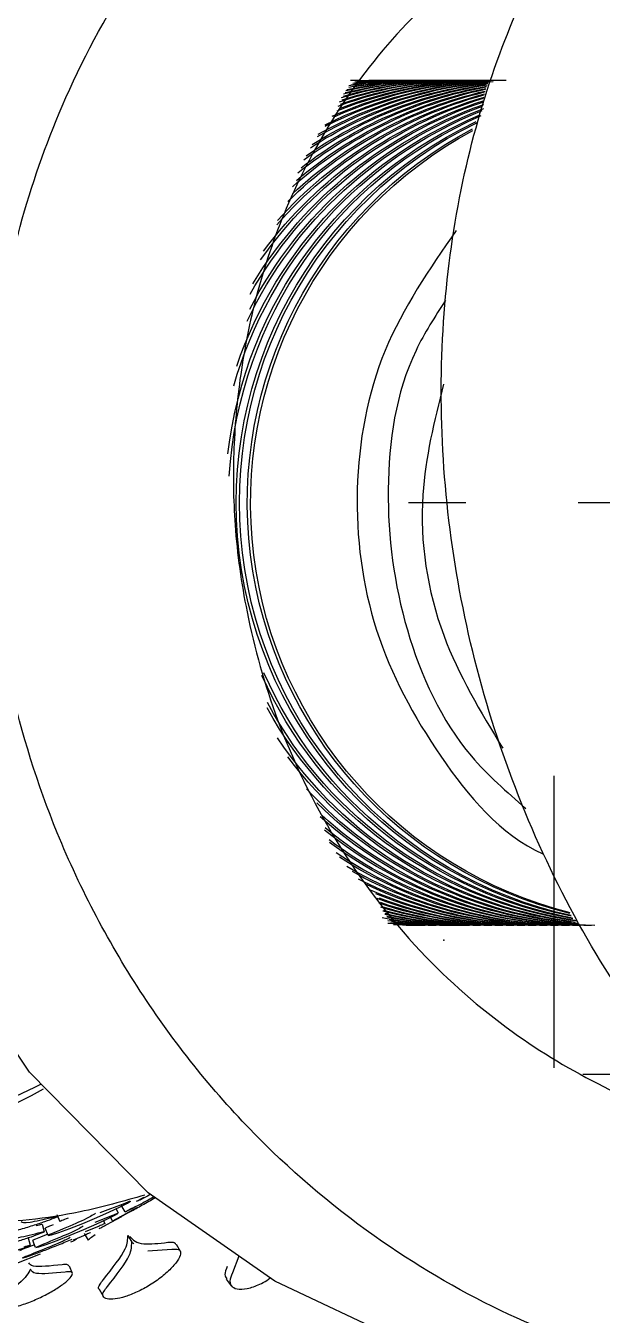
# Model space of a CAD drawing. Header units: millimetres. Extents: x 12325263 to 13848842, y -1463133 to 573208.
# Drawn here: x 12586178.76 to 12586191.1, y -824051.58 to -824023.99 of the extents above; entities that cross this region are included whole.
import ezdxf
from ezdxf.xclip import XClip

# ---------------------------------------------------------------- set-up
doc = ezdxf.new("R2010")
doc.units = ezdxf.units.MM
doc.header["$LTSCALE"] = 1000
doc.header["$XCLIPFRAME"] = 0
for name, color, linetype in [('fur202301', 252, 'Continuous'), ('WALL', 5, 'Continuous'), ('WALL-SHATCH', 8, 'Continuous'), ('建筑-楼板开洞', 251, 'Continuous')]:
    doc.layers.add(name, color=color, linetype=linetype)

# ---------------------------------------------------------------- blocks, each defined once
blk = doc.blocks.new('adgshg13-A$C7F010FC0')
at = {"layer": 'WALL-SHATCH'}
h = blk.add_hatch(color=256, dxfattribs=at)
h.dxf.hatch_style = 1
h.paths.add_polyline_path([(-60384.171, -16880.895), (-763.165, 197.479), (12587.619, -13153.304), (12587.619, -157996.02), (-162964.851, -188820.432), (-171262.381, -180522.901), (-171262.381, -31310.898), (-150707.191, -10755.708), (-131860.078, -7980.895), (-99162.381, -7980.895), (-99162.381, -4980.895), (-76620.428, -4980.895), (-70107.652, -16880.895)], flags=16)
h.paths.add_polyline_path([(-60091.229, -16380.895), (-646.877, 646.877), (12987.619, -12987.619), (12987.619, -158331.905), (-163100.584, -189250.384), (-171662.381, -180688.586), (-171662.381, -31145.213), (-150777.896, -10260.728), (-131896.687, -7480.895), (-99562.381, -7480.895), (-99562.381, -4580.895), (-76365.552, -4580.895), (-69907.506, -16380.895)])
blk = doc.blocks.new('A$C4C7A72D3')
at = {"layer": 'WALL', "color": 1}
blk.add_blockref('adgshg13-A$C7F010FC0', (210433.012, 205503.569), dxfattribs=at)
blk = doc.blocks.new('asdgag2019070515155847995')
at = {"color": 1}
for p, q in [((160.817, -401.59), (160.817, -406.486)), ((148.589, -406.383), (148.589, -404.863)), ((151.773, -406.197), (151.773, -406.365)), ((151.773, -406.435), (151.773, -406.603)), ((151.773, -406.672), (151.773, -406.84)), ((151.773, -406.91), (151.773, -407.078)), ((154.975, -407.009), (148.721, -407.009)), ((151.773, -407.148), (151.773, -407.315)), ((151.773, -407.385), (151.773, -407.553)), ((151.773, -407.623), (151.773, -407.79)), ((151.773, -407.86), (151.773, -408.028)), ((151.773, -408.098), (151.773, -408.265)), ((151.773, -408.335), (151.773, -408.503)), ((169.861, -408.503), (169.861, -408.335)), ((151.773, -408.573), (151.773, -408.74)), ((169.861, -408.74), (169.861, -408.573)), ((151.773, -408.81), (151.773, -408.978)), ((160.817, -408.886), (160.817, -410.114)), ((169.861, -408.978), (169.861, -408.81)), ((151.773, -409.048), (151.773, -409.215)), ((169.861, -409.215), (169.861, -409.048)), ((151.773, -409.285), (151.773, -409.453)), ((169.861, -409.453), (169.861, -409.285)), ((151.773, -409.523), (151.773, -409.691)), ((169.861, -409.691), (169.861, -409.523)), ((151.773, -409.76), (151.773, -409.928)), ((151.773, -409.998), (151.773, -410.166)), ((169.861, -409.928), (169.861, -409.76)), ((169.861, -410.166), (169.861, -409.998)), ((169.861, -410.403), (169.861, -410.235)), ((169.861, -410.641), (169.861, -410.473)), ((169.861, -410.878), (169.861, -410.711)), ((169.861, -411.353), (169.861, -411.186)), ((144.697, -413.745), (144.335, -413.884)), ((144.06, -413.903), (144.203, -414.012)), ((144.954, -415.088), (144.804, -415.001)), ((144.811, -415.695), (144.842, -415.177)), ((144.993, -416.038), (144.968, -415.991)), ((145.139, -416.123), (144.993, -416.038)), ((145.533, -416.283), (145.732, -415.926)), ((145.371, -416.567), (145.544, -416.247)), ((145.709, -416.369), (145.612, -416.329)), ((145.823, -416.182), (145.618, -416.72)), ((145.641, -416.18), (145.784, -416.263)), ((143.828, -416.644), (143.978, -416.73)), ((145.454, -416.641), (145.388, -416.614)), ((145.561, -416.451), (145.411, -416.828)), ((145.447, -416.445), (145.526, -416.491)), ((145.335, -416.735), (145.213, -417.03)), ((145.034, -416.962), (145.179, -417.045)), ((145.145, -417.033), (145.034, -417.291)), ((144.489, -417.373), (144.332, -417.309)), ((145.432, -417.568), (145.579, -417.629)), ((144.736, -417.997), (144.535, -418.505)), ((145.167, -417.835), (145.104, -417.986)), ((145.137, -417.823), (145.29, -417.886)), ((145.377, -417.952), (145.217, -417.909)), ((144.878, -418.093), (145.031, -418.156)), ((144.94, -418.119), (144.878, -418.27)), ((145.086, -418.251), (144.926, -418.208))]:
    blk.add_line(p, q, dxfattribs=at)
at = {"color": 1, "flags": 128}
for points in [[(141.847, -402.291), (141.772, -402.835), (141.784, -405.234), (142.141, -407.726), (142.892, -410.288), (144.158, -412.973), (146.052, -415.684), (148.63, -418.225), (151.824, -420.359), (154.974, -421.72), (157.796, -422.444), (160.277, -422.738), (162.787, -422.722), (165.403, -422.374), (168.205, -421.599), (171.074, -420.289), (173.947, -418.292), (175.381, -416.929), (176.746, -415.286), (177.976, -413.342), (178.982, -411.077), (179.648, -408.54), (179.9, -405.812), (179.9, -405.812)], [(145.213, -417.654), (145.158, -417.786), (145.137, -417.822), (145.151, -417.756), (145.202, -417.597), (145.285, -417.363), (145.394, -417.081), (145.518, -416.786), (145.642, -416.51), (145.751, -416.282), (145.831, -416.126), (145.869, -416.06), (145.869, -416.06)], [(144.951, -417.923), (144.897, -418.056), (144.878, -418.092), (144.894, -418.027), (144.946, -417.869), (145.031, -417.635), (145.14, -417.354), (145.264, -417.059), (145.387, -416.782), (145.495, -416.553), (145.573, -416.397), (145.61, -416.331), (145.61, -416.331)]]:
    blk.add_lwpolyline(points, dxfattribs=at)
at = {"color": 1}
for centre, major_axis, ratio, start_param, end_param in [((160.817, -406.128), (9.044, 0), 0.998356, 3.141593, 3.834387), ((160.817, -406.197), (9.044, 0), 0.998356, 3.141593, 3.826633), ((160.817, -406.365), (9.044, 0), 0.998356, 3.141593, 3.78883), ((160.817, -406.435), (9.044, 0), 0.998356, 3.141593, 3.778577), ((160.817, -406.603), (9.044, 0), 0.998356, 3.141593, 3.736438), ((160.817, -406.672), (9.044, 0), 0.998356, 3.141593, 3.718183), ((160.817, -405.96), (9.044, 0), 0.998356, 3.196537, 3.874688), ((160.817, -405.89), (9.044, 0), 0.998356, 3.208524, 3.879944), ((160.817, -405.722), (9.044, 0), 0.998356, 3.227033, 3.922743), ((160.817, -405.652), (9.044, 0), 0.998356, 3.250908, 3.968883), ((160.817, -405.485), (9.044, 0), 0.998356, 3.257528, 4.067094), ((160.817, -405.415), (9.044, 0), 0.998356, 3.277415, 4.122747), ((160.817, -405.247), (9.044, 0), 0.998356, 3.288024, 4.205424), ((160.817, -405.177), (9.044, 0), 0.998356, 3.290704, 4.220218), ((160.817, -405.01), (9.044, 0), 0.998356, 3.31852, 4.291689), ((160.817, -404.94), (9.044, 0), 0.998356, 3.327304, 4.298522), ((160.817, -404.772), (9.044, 0), 0.998356, 3.349016, 5.83708), ((160.817, -404.702), (9.044, 0), 0.998356, 3.356999, 5.830119), ((160.817, -404.535), (9.044, 0), 0.998356, 3.379512, 5.7984), ((160.817, -404.465), (9.044, 0), 0.998356, 3.386695, 5.789963), ((160.817, -406.84), (9.044, 0), 0.998356, 3.141593, 3.675259), ((160.817, -406.91), (9.044, 0), 0.998356, 3.141593, 3.651204), ((160.817, -407.078), (9.044, 0), 0.998356, 3.141593, 3.61408), ((160.817, -407.148), (9.044, 0), 0.998356, 3.141593, 3.584225), ((160.817, -407.315), (9.044, 0), 0.998356, 3.141593, 3.552902), ((160.817, -407.385), (9.044, 0), 0.998356, 3.141593, 3.531244), ((160.817, -407.553), (9.044, 0), 0.998356, 3.141593, 3.502009), ((160.817, -407.623), (9.044, 0), 0.998356, 3.141593, 3.499101), ((160.817, -407.79), (9.044, 0), 0.998356, 3.141593, 3.471001), ((160.817, -407.86), (9.044, 0), 0.998356, 3.141593, 3.466957), ((160.817, -408.028), (9.044, 0), 0.998356, 3.141593, 3.439993), ((160.817, -408.028), (9.044, 0), 0.998356, 5.862099, 6.283185), ((160.817, -408.098), (9.044, 0), 0.998356, 3.141593, 3.434814), ((160.817, -408.265), (9.044, 0), 0.998356, 3.141593, 3.408984), ((160.817, -408.335), (9.044, 0), 0.998356, 3.141593, 3.402671), ((160.817, -407.553), (9.044, 0), 0.998356, 5.760459, 6.2003), ((160.817, -408.098), (9.044, 0), 0.998356, 5.867261, 6.283185), ((160.817, -408.265), (9.044, 0), 0.998356, 5.899981, 6.283185), ((160.817, -408.335), (9.044, 0), 0.998356, 5.91404, 6.283185), ((160.817, -408.503), (9.044, 0), 0.998356, 3.141593, 3.377976), ((160.817, -408.573), (9.044, 0), 0.998356, 3.141593, 3.370527), ((160.817, -404.94), (9.044, 0), 0.998356, 4.775114, 5.870275), ((160.817, -405.01), (9.044, 0), 0.998356, 4.828152, 5.87576), ((160.817, -405.177), (9.044, 0), 0.998356, 4.992331, 5.902007), ((160.817, -405.247), (9.044, 0), 0.998356, 5.04169, 5.91384), ((160.817, -405.415), (9.044, 0), 0.998356, 5.156867, 5.930817), ((160.817, -405.485), (9.044, 0), 0.998356, 5.187827, 5.942165), ((160.817, -405.652), (9.044, 0), 0.998356, 5.22859, 5.959626), ((160.817, -405.722), (9.044, 0), 0.998356, 5.256594, 5.970491), ((160.817, -405.89), (9.044, 0), 0.998356, 5.324541, 5.988436), ((160.817, -405.96), (9.044, 0), 0.998356, 5.350133, 5.998817), ((160.817, -406.128), (9.044, 0), 0.998356, 5.430164, 6.017246), ((160.817, -406.197), (9.044, 0), 0.998356, 5.443673, 6.027142), ((160.817, -406.365), (9.044, 0), 0.998356, 5.50636, 6.046055), ((160.817, -406.435), (9.044, 0), 0.998356, 5.531873, 6.055468), ((160.817, -406.603), (9.044, 0), 0.998356, 5.55718, 6.074865), ((160.817, -406.672), (9.044, 0), 0.998356, 5.579786, 6.083793), ((160.817, -406.84), (9.044, 0), 0.998356, 5.608, 6.103675), ((160.817, -406.91), (9.044, 0), 0.998356, 5.627698, 6.112119), ((160.817, -407.078), (9.044, 0), 0.998356, 5.658819, 6.132484), ((160.817, -407.148), (9.044, 0), 0.998356, 5.675611, 6.140445), ((160.817, -407.315), (9.044, 0), 0.998356, 5.709639, 6.160627), ((160.817, -407.385), (9.044, 0), 0.998356, 5.723523, 6.16877), ((160.817, -407.623), (9.044, 0), 0.998356, 5.771436, 6.197096), ((160.817, -407.79), (9.044, 0), 0.998356, 5.811279, 6.213492), ((160.817, -407.86), (9.044, 0), 0.998356, 5.819348, 6.225421), ((160.817, -408.503), (9.044, 0), 0.998356, 5.930446, 6.283185), ((160.817, -408.573), (9.044, 0), 0.998356, 5.945147, 6.283185), ((160.817, -408.74), (9.044, 0), 0.998356, 3.141593, 3.346968), ((160.817, -408.81), (9.044, 0), 0.998356, 3.141593, 3.338384), ((160.817, -408.74), (9.044, 0), 0.998356, 5.962059, 6.283185), ((160.817, -408.81), (9.044, 0), 0.998356, 5.976399, 6.283185), ((160.817, -408.978), (9.044, 0), 0.998356, 3.141593, 3.330739), ((160.817, -409.048), (9.044, 0), 0.998356, 3.141593, 3.30624), ((160.817, -408.978), (9.044, 0), 0.998356, 5.994512, 6.283185), ((160.817, -409.048), (9.044, 0), 0.998356, 6.007651, 6.283185), ((160.817, -409.215), (9.044, 0), 0.998356, 3.141593, 3.290704), ((160.817, -409.285), (9.044, 0), 0.998356, 3.141593, 3.274097), ((160.817, -409.453), (9.044, 0), 0.998356, 3.141593, 3.250908), ((160.817, -409.215), (9.044, 0), 0.998356, 6.026964, 6.283185), ((160.817, -409.285), (9.044, 0), 0.998356, 6.038903, 6.283185), ((160.817, -409.453), (9.044, 0), 0.998356, 6.059417, 6.283185), ((160.817, -409.523), (9.044, 0), 0.998356, 3.141593, 3.241954), ((160.817, -409.691), (9.044, 0), 0.998356, 3.141593, 3.237685), ((160.817, -409.523), (9.044, 0), 0.998356, 6.070155, 6.283185), ((160.817, -409.691), (9.044, 0), 0.998356, 6.107415, 6.283185), ((160.817, -409.76), (9.044, 0), 0.998356, 3.141593, 3.20981), ((160.817, -409.928), (9.044, 0), 0.998356, 3.141593, 3.198106), ((160.817, -409.76), (9.044, 0), 0.998356, 6.101407, 6.283185), ((160.817, -409.928), (9.044, 0), 0.998356, 6.120759, 6.283185), ((160.817, -409.998), (9.044, 0), 0.998356, 6.132659, 6.283185), ((160.817, -410.166), (9.044, 0), 0.998356, 6.160627, 6.283185), ((160.817, -410.235), (9.044, 0), 0.998356, 6.163911, 6.283185), ((160.817, -411.423), (9.044, 0), 0.998356, 3.019034, 3.0455), ((160.817, -410.473), (9.044, 0), 0.998356, 6.195163, 6.283185), ((160.817, -410.403), (9.044, 0), 0.998356, 6.2003, 6.283185), ((160.817, -410.711), (9.044, 0), 0.998356, 6.226415, 6.283185), ((160.817, -410.641), (9.044, 0), 0.998356, 6.239842, 6.283185), ((160.817, -424.811), (13.067, 5.896), 0.997728, 2.215236, 2.540337)]:
    blk.add_ellipse(centre, major_axis=major_axis, ratio=ratio, start_param=start_param, end_param=end_param, dxfattribs=at)
for points, knots in [([(142.897, -384.469), (142.774, -384.754), (142.459, -385.487), (142.08, -386.775), (141.696, -388.645), (141.554, -390.945), (141.828, -393.549), (142.5, -396), (143.478, -398.223), (144.73, -400.275), (146.312, -402.25), (148.298, -404.152), (150.657, -405.866), (153.301, -407.3), (156.146, -408.394), (159.113, -409.119), (162.112, -409.453), (165.056, -409.401), (167.855, -408.979), (170.38, -408.237), (172.541, -407.274), (174.425, -406.122), (176.203, -404.669), (177.831, -402.806), (179.015, -400.732), (179.698, -398.737), (180.016, -396.847), (180.029, -394.931), (179.734, -393.129), (179.224, -391.574), (178.811, -390.581), (178.495, -390.06), (178.427, -389.948)], [0, 0, 0, 0, 0.013566, 0.034943, 0.058934, 0.098142, 0.136731, 0.173952, 0.208454, 0.241154, 0.276338, 0.314444, 0.354319, 0.394514, 0.435046, 0.475894, 0.51645, 0.556564, 0.596271, 0.634668, 0.669498, 0.700751, 0.73488, 0.775775, 0.818164, 0.851593, 0.880283, 0.913237, 0.947778, 0.970778, 0.993743, 1, 1, 1, 1]), ([(142.472, -395.446), (142.364, -395.767), (141.931, -397.054), (141.704, -399.351), (141.761, -402.309), (142.343, -405.224), (143.39, -408.044), (144.99, -410.821), (147.247, -413.513), (150.185, -415.885), (153.531, -417.662), (156.753, -418.665), (159.558, -419.098), (162.063, -419.165), (164.425, -418.953), (166.865, -418.445), (169.484, -417.528), (172.236, -416.059), (174.866, -413.975), (177.05, -411.398), (178.556, -408.732), (179.476, -406.074), (179.899, -403.492), (179.94, -401.112), (179.681, -399.687), (179.563, -399.042)], [0, 0, 0, 0, 0.015214, 0.060977, 0.104986, 0.149309, 0.193678, 0.24012, 0.291901, 0.349755, 0.407596, 0.456922, 0.497367, 0.53196, 0.566718, 0.602097, 0.642973, 0.690731, 0.743898, 0.795877, 0.844688, 0.889455, 0.930669, 0.968591, 1, 1, 1, 1]), ([(173.642, -406.55), (173.335, -407.145), (172.672, -408.432), (171.226, -410.103), (169.377, -411.597), (167.356, -412.686), (165.462, -413.35), (163.687, -413.719), (161.999, -413.88), (160.265, -413.856), (158.306, -413.583), (155.991, -412.931), (153.515, -411.726), (151.234, -410.002), (149.486, -408.002), (148.304, -406.015), (147.618, -404.397), (147.436, -403.456), (147.385, -403.192)], [0, 0, 0, 0, 0.063745, 0.137779, 0.213474, 0.281742, 0.339746, 0.389304, 0.437461, 0.484243, 0.537359, 0.604896, 0.686093, 0.771126, 0.846192, 0.913377, 0.975753, 1, 1, 1, 1]), ([(166.643, -409.097), (165.817, -409.666), (164.152, -410.813), (161.102, -411.369), (158.024, -410.974), (155.356, -409.524), (153.713, -408.149), (153.297, -407.228), (153.295, -407.223)], [0, 0, 0, 0, 0.197167, 0.397566, 0.597965, 0.798364, 0.998763, 1, 1, 1, 1]), ([(165.149, -409.323), (164.8, -409.549), (163.6, -410.326), (161.081, -410.693), (158.07, -410.29), (155.646, -409.185), (154.629, -408.013), (154.275, -407.605)], [0, 0, 0, 0, 0.104104, 0.357563, 0.611021, 0.864479, 1, 1, 1, 1]), ([(163.351, -409.368), (162.569, -409.562), (160.8, -410.002), (157.992, -409.568), (156.344, -408.571), (155.562, -408.098)], [0, 0, 0, 0, 0.294249, 0.665287, 1, 1, 1, 1]), ([(144.335, -413.884), (144.273, -413.908), (144.148, -413.956), (144.029, -413.898), (143.973, -413.749), (144.005, -413.514), (144.094, -413.27), (144.193, -413.122), (144.227, -413.072)], [0, 0, 0, 0, 0.178485, 0.356786, 0.543007, 0.731107, 0.908678, 1, 1, 1, 1]), ([(144.476, -413.993), (144.413, -414.019), (144.299, -414.065), (144.236, -414.023), (144.209, -414.004)], [0, 0, 0, 0, 0.55986, 1, 1, 1, 1]), ([(144.842, -415.177), (144.845, -415.125), (144.852, -415.022), (144.774, -414.977), (144.64, -415.021), (144.456, -415.161), (144.256, -415.38), (144.07, -415.645), (143.922, -415.921), (143.82, -416.182), (143.768, -416.409), (143.769, -416.58), (143.828, -416.665), (143.926, -416.652), (144.011, -416.584), (144.044, -416.557)], [0, 0, 0, 0, 0.080152, 0.160279, 0.242458, 0.325711, 0.406895, 0.483426, 0.555818, 0.627239, 0.701086, 0.779244, 0.861237, 0.944484, 1, 1, 1, 1]), ([(144.991, -415.263), (144.997, -415.208), (145.006, -415.123), (144.963, -415.106), (144.947, -415.099)], [0, 0, 0, 0, 0.641553, 1, 1, 1, 1]), ([(145.115, -416.076), (145.045, -416.009), (144.919, -415.89), (144.969, -415.456), (144.991, -415.263)], [0, 0, 0, 0, 0.55525, 1, 1, 1, 1]), ([(145.945, -415.53), (145.944, -415.532), (145.889, -415.623), (145.779, -415.818), (145.636, -416.076), (145.526, -416.287), (145.458, -416.421), (145.44, -416.461), (145.466, -416.411), (145.513, -416.322), (145.533, -416.283)], [0, 0, 0, 0, 0.003332, 0.150132, 0.296721, 0.443596, 0.590913, 0.738341, 0.885513, 1, 1, 1, 1]), ([(146.001, -415.756), (145.87, -416.215), (145.537, -417.382), (145.353, -419.335), (145.423, -421.544), (145.771, -423.616), (146.233, -424.889), (146.444, -425.469)], [0, 0, 0, 0, 0.144269, 0.367301, 0.590326, 0.813347, 1, 1, 1, 1]), ([(145.964, -415.557), (145.918, -415.641), (145.822, -415.813), (145.717, -416.019), (145.65, -416.154), (145.633, -416.195), (145.661, -416.147), (145.709, -416.058), (145.73, -416.019)], [0, 0, 0, 0, 0.165047, 0.339329, 0.514222, 0.689304, 0.864072, 1, 1, 1, 1]), ([(146.014, -415.629), (145.991, -415.675), (145.929, -415.793), (145.877, -415.905), (145.86, -415.949), (145.89, -415.901), (145.938, -415.813), (145.959, -415.774)], [0, 0, 0, 0, 0.1410239, 0.3683687, 0.5960419, 0.8232951, 1, 1, 1, 1]), ([(144.044, -416.557), (144.289, -416.363), (144.702, -416.037), (144.909, -416.038), (144.993, -416.038)], [0, 0, 0, 0, 0.591664, 1, 1, 1, 1]), ([(145.868, -416.067), (145.868, -416.07), (145.869, -416.075), (145.838, -416.147), (145.823, -416.182)], [0, 0, 0, 0, 0.507155, 1, 1, 1, 1]), ([(144.194, -416.643), (144.437, -416.449), (144.849, -416.122), (145.055, -416.122), (145.139, -416.123)], [0, 0, 0, 0, 0.5915116, 1, 1, 1, 1]), ([(145.608, -416.337), (145.608, -416.339), (145.608, -416.344), (145.577, -416.416), (145.561, -416.451)], [0, 0, 0, 0, 0.507251, 1, 1, 1, 1]), ([(143.98, -416.726), (143.982, -416.729), (144.003, -416.762), (144.078, -416.735), (144.16, -416.669), (144.194, -416.643)], [0, 0, 0, 0, 0.057191, 0.622364, 1, 1, 1, 1]), ([(145.289, -416.727), (145.289, -416.728), (145.281, -416.743), (145.307, -416.691), (145.351, -416.605), (145.371, -416.567)], [0, 0, 0, 0, 0.048909, 0.583824, 1, 1, 1, 1]), ([(145.385, -416.622), (145.384, -416.624), (145.384, -416.629), (145.351, -416.7), (145.335, -416.735)], [0, 0, 0, 0, 0.507352, 1, 1, 1, 1]), ([(145.036, -416.959), (145.036, -416.96), (145.037, -416.981), (145.077, -416.937), (145.132, -416.856), (145.156, -416.82)], [0, 0, 0, 0, 0.041842, 0.581721, 1, 1, 1, 1]), ([(145.197, -416.921), (145.196, -416.923), (145.195, -416.928), (145.162, -416.999), (145.145, -417.033)], [0, 0, 0, 0, 0.507462, 1, 1, 1, 1]), ([(145.611, -416.81), (145.569, -416.874), (145.495, -416.984), (145.297, -417.455), (145.213, -417.654)], [0, 0, 0, 0, 0.577233, 1, 1, 1, 1]), ([(145.336, -417.074), (145.296, -417.139), (145.228, -417.251), (145.033, -417.723), (144.951, -417.923)], [0, 0, 0, 0, 0.577237, 1, 1, 1, 1]), ([(143.744, -418.932), (143.709, -418.978), (143.64, -419.07), (143.571, -419.079), (143.537, -418.99), (143.545, -418.803), (143.6, -418.542), (143.698, -418.246), (143.826, -417.952), (143.969, -417.688), (144.112, -417.477), (144.239, -417.337), (144.329, -417.29), (144.368, -417.336), (144.358, -417.424), (144.354, -417.461)], [0, 0, 0, 0, 0.078792, 0.157597, 0.237503, 0.318356, 0.39851, 0.476219, 0.551344, 0.625653, 0.701383, 0.779723, 0.860147, 0.940927, 1, 1, 1, 1]), ([(144.354, -417.461), (144.33, -417.708), (144.287, -418.132), (144.378, -418.182), (144.417, -418.203)], [0, 0, 0, 0, 0.583173, 1, 1, 1, 1]), ([(144.485, -417.382), (144.499, -417.39), (144.525, -417.406), (144.515, -417.487), (144.51, -417.525)], [0, 0, 0, 0, 0.522467, 1, 1, 1, 1]), ([(144.725, -418.206), (144.705, -418.258), (144.666, -418.36), (144.649, -418.393), (144.667, -418.329), (144.721, -418.168), (144.808, -417.93), (144.919, -417.646), (145.01, -417.426), (145.056, -417.323), (145.061, -417.311)], [0, 0, 0, 0, 0.140125, 0.280354, 0.420621, 0.561166, 0.701918, 0.842469, 0.982553, 1, 1, 1, 1]), ([(145.096, -417.352), (145.059, -417.418), (144.996, -417.532), (144.806, -418.006), (144.725, -418.206)], [0, 0, 0, 0, 0.577247, 1, 1, 1, 1]), ([(145.049, -417.228), (145.045, -417.236), (145.038, -417.248), (145.004, -417.32), (144.991, -417.347)], [0, 0, 0, 0, 0.625764, 1, 1, 1, 1]), ([(145.51, -417.399), (145.489, -417.452), (145.448, -417.551), (145.438, -417.559), (145.434, -417.562)], [0, 0, 0, 0, 0.531068, 1, 1, 1, 1]), ([(144.51, -417.525), (144.484, -417.777), (144.442, -418.17), (144.523, -418.221), (144.552, -418.24)], [0, 0, 0, 0, 0.638552, 1, 1, 1, 1]), ([(145.522, -417.749), (145.533, -417.705), (145.554, -417.617), (145.544, -417.612), (145.502, -417.703), (145.432, -417.889), (145.345, -418.149), (145.254, -418.453), (145.171, -418.767), (145.105, -419.056), (145.061, -419.287), (145.041, -419.436), (145.046, -419.481), (145.069, -419.428), (145.097, -419.33), (145.109, -419.287)], [0, 0, 0, 0, 0.078097, 0.156248, 0.234487, 0.312966, 0.391555, 0.469908, 0.547843, 0.625598, 0.703599, 0.782012, 0.860604, 0.939044, 1, 1, 1, 1]), ([(145.366, -417.717), (145.345, -417.77), (145.305, -417.869), (145.296, -417.877), (145.293, -417.881)], [0, 0, 0, 0, 0.531074, 1, 1, 1, 1]), ([(145.434, -418.404), (145.417, -418.38), (145.386, -418.339), (145.482, -417.924), (145.522, -417.749)], [0, 0, 0, 0, 0.577239, 1, 1, 1, 1]), ([(145.191, -418.037), (145.202, -417.994), (145.224, -417.906), (145.216, -417.901), (145.176, -417.993), (145.107, -418.18), (145.021, -418.439), (144.931, -418.743), (144.848, -419.057), (144.781, -419.346), (144.736, -419.578), (144.715, -419.726), (144.717, -419.77), (144.739, -419.717), (144.766, -419.619), (144.778, -419.576)], [0, 0, 0, 0, 0.078102, 0.15626, 0.234485, 0.312925, 0.391477, 0.469832, 0.547819, 0.625646, 0.703691, 0.782098, 0.86065, 0.939053, 1, 1, 1, 1]), ([(145.104, -417.986), (145.083, -418.039), (145.044, -418.139), (145.037, -418.147), (145.034, -418.151)], [0, 0, 0, 0, 0.531101, 1, 1, 1, 1]), ([(145.351, -418.08), (145.363, -418.033), (145.383, -417.959), (145.376, -417.963), (145.374, -417.965)], [0, 0, 0, 0, 0.635157, 1, 1, 1, 1]), ([(160.817, -439.085), (159.824, -439.021), (158.032, -438.905), (155.552, -438.109), (153.406, -437.037), (151.476, -435.605), (149.804, -433.877), (148.451, -431.887), (147.439, -429.696), (146.815, -427.361), (146.58, -424.948), (146.768, -422.531), (147.328, -420.159), (148.029, -418.7), (148.379, -417.971)], [0, 0, 0, 0, 0.101028, 0.182256, 0.263485, 0.34474, 0.425997, 0.507553, 0.589112, 0.671078, 0.753046, 0.83533, 0.917613, 1, 1, 1, 1]), ([(144.417, -418.203), (144.329, -418.249), (144.18, -418.329), (143.872, -418.755), (143.744, -418.932)], [0, 0, 0, 0, 0.58251, 1, 1, 1, 1]), ([(144.897, -418.336), (144.908, -418.293), (144.932, -418.205), (144.925, -418.201), (144.887, -418.293), (144.82, -418.48), (144.735, -418.74), (144.646, -419.044), (144.562, -419.358), (144.495, -419.647), (144.448, -419.878), (144.425, -420.026), (144.426, -420.07), (144.446, -420.016), (144.472, -419.917), (144.484, -419.875)], [0, 0, 0, 0, 0.078108, 0.156274, 0.234487, 0.31289, 0.391408, 0.469765, 0.547799, 0.62569, 0.703776, 0.782177, 0.860692, 0.939062, 1, 1, 1, 1]), ([(144.878, -418.27), (144.858, -418.323), (144.819, -418.423), (144.813, -418.432), (144.81, -418.436)], [0, 0, 0, 0, 0.531133, 1, 1, 1, 1]), ([(145.089, -418.689), (145.074, -418.666), (145.049, -418.626), (145.148, -418.212), (145.191, -418.037)], [0, 0, 0, 0, 0.577234, 1, 1, 1, 1])]:
    blk.add_open_spline(points, degree=3, knots=knots, dxfattribs=at)
blk.add_open_spline([(141.688, -389.994), (141.522, -390.072), (140.258, -390.667), (138.035, -392.05), (135.059, -394.142), (132.291, -396.511), (129.736, -399.105), (127.418, -401.913), (125.353, -404.911), (123.557, -408.078), (122.043, -411.388), (120.824, -414.817), (119.908, -418.339), (119.302, -421.928), (119.011, -425.555), (119.038, -429.194), (119.381, -432.816), (120.038, -436.395), (121.004, -439.904), (122.272, -443.315), (123.833, -446.603), (125.674, -449.743), (127.781, -452.711), (130.139, -455.484), (132.73, -458.043), (135.533, -460.366), (138.529, -462.437), (141.693, -464.24), (145.003, -465.761), (148.432, -466.989), (151.956, -467.914), (155.546, -468.529), (159.177, -468.83), (162.821, -468.814), (166.449, -468.482), (170.034, -467.835), (173.55, -466.879), (176.969, -465.622), (180.266, -464.072), (183.415, -462.241), (186.392, -460.144), (189.176, -457.795), (191.744, -455.214), (194.078, -452.419), (196.159, -449.433), (197.973, -446.276), (199.504, -442.974), (200.742, -439.552), (201.678, -436.035), (202.303, -432.45), (202.614, -428.824), (202.608, -425.185), (202.285, -421.561), (201.648, -417.978), (200.7, -414.464), (199.451, -411.046), (197.909, -407.75), (196.085, -404.6), (193.994, -401.62), (191.651, -398.834), (189.074, -396.262), (186.285, -393.92), (183.295, -391.846), (180.783, -390.344), (179.228, -389.639), (178.777, -389.435)], degree=3, knots=[0, 0, 0, 0, 0.002464, 0.018712, 0.034959, 0.051206, 0.067452, 0.083698, 0.099943, 0.116187, 0.132431, 0.148674, 0.164917, 0.181159, 0.197401, 0.213642, 0.229884, 0.246125, 0.262366, 0.278608, 0.29485, 0.311092, 0.327334, 0.343577, 0.359821, 0.376065, 0.39231, 0.408556, 0.424802, 0.441049, 0.457296, 0.473544, 0.489792, 0.506041, 0.52229, 0.538538, 0.554787, 0.571035, 0.587284, 0.603532, 0.619779, 0.636026, 0.652272, 0.668518, 0.684763, 0.701007, 0.717251, 0.733494, 0.749737, 0.765979, 0.782221, 0.798462, 0.814704, 0.830945, 0.847186, 0.863428, 0.87967, 0.895912, 0.912154, 0.928397, 0.944641, 0.960885, 0.97713, 0.993376, 1, 1, 1, 1])
blk.add_point((151.455, -409.359), dxfattribs=at)
blk = doc.blocks.new('sdfgsdffhg')
at = {"layer": 'fur202301', "xscale": -1, "rotation": 270}
blk.add_blockref('asdgag2019070515155847995', (5513.169, 49861.79, 0), dxfattribs=at)

msp = doc.modelspace()

# ---------------------------------------------------------------- block references
ref = msp.add_blockref('A$C4C7A72D3', (12385714.853, -906209.521), dxfattribs=dict(rotation=350.041249254255))
XClip(ref).set_block_clipping_path([(223442.8584877662, 85923.1187333744), (220542.7961432356, 85923.1422391906), (220542.8579492103, 89292.823275506), (211526.9150355905, 89292.8101311298), (210631.4331447985, 94392.8080583527), (206113.3685902953, 94392.8025418455), (206001.4315187763, 95030.3127344656), (204376.2826588508, 94744.9613686837), (203364.4570056833, 100506.9030052917), (197947.3947122637, 99555.7482674252), (192482.3428474721, 130679.4765393781), (190118.7804593667, 130264.4504016289), (191623.4071957469, 121695.6427078634), (177046.6486519482, 119136.2011700841), (175707.6223907359, 126760.8483765714), (173902.988371335, 128026.4039125028), (169528.3854461554, 127258.2903269802), (169070.0967394859, 129868.3614864857), (163308.2517458182, 128856.6693391807), (163766.52659606, 126246.6171700556), (159679.1795131005, 125528.9180921423), (170669.6888374612, 62935.797914044), (167222.1989369914, 62330.4650948944), (167939.7759490944, 58243.6808593175), (171386.9528796654, 58848.2912487988), (172857.0656793863, 50477.0032648193), (165962.5026008021, 49266.4230898353), (168037.7813034765, 37447.1796448426), (140649.9584970828, 32638.2390106404), (115387.9799239188, 28202.5781787895), (95598.7254695911, 140907.4332163476), (226939.476109907, 163968.8668500402), (240128.6952811591, 88852.8973128139)])

# ---------------------------------------------------------------- next in the draw order: hatches: boundary and pattern name
at = {"layer": '建筑-楼板开洞'}
h = msp.add_hatch(dxfattribs=at)
h.set_pattern_fill('DASH', color=256, scale=500)
h.set_pattern_definition([(0, (0, 0), (476.25, 476.25), [476.25, -476.25])])
h.paths.add_polyline_path([(12597696.741, -842386.786), (12590696.811, -842386.901), (12590697.067, -843986.786), (12595796.811, -843986.852), (12595797.067, -849736.852), (12588796.811, -849736.786), (12588796.811, -851936.786), (12564896.811, -851936.786), (12564896.811, -816186.786), (12568846.811, -816186.786), (12568846.811, -816040), (12568846.811, -807536.786), (12574696.829, -807536.802), (12574696.771, -810386.786), (12575896.811, -810386.786), (12579055.235, -810386.784), (12580496.915, -811828.207), (12580696.915, -819086.85), (12595696.917, -819086.721), (12595696.898, -812786.786), (12597696.659, -812786.786)])

# ---------------------------------------------------------------- next in the draw order: block references
msp.add_blockref('sdfgsdffhg', (12581083.899, -874056.804, 0))

doc.saveas('drawing.dxf')
